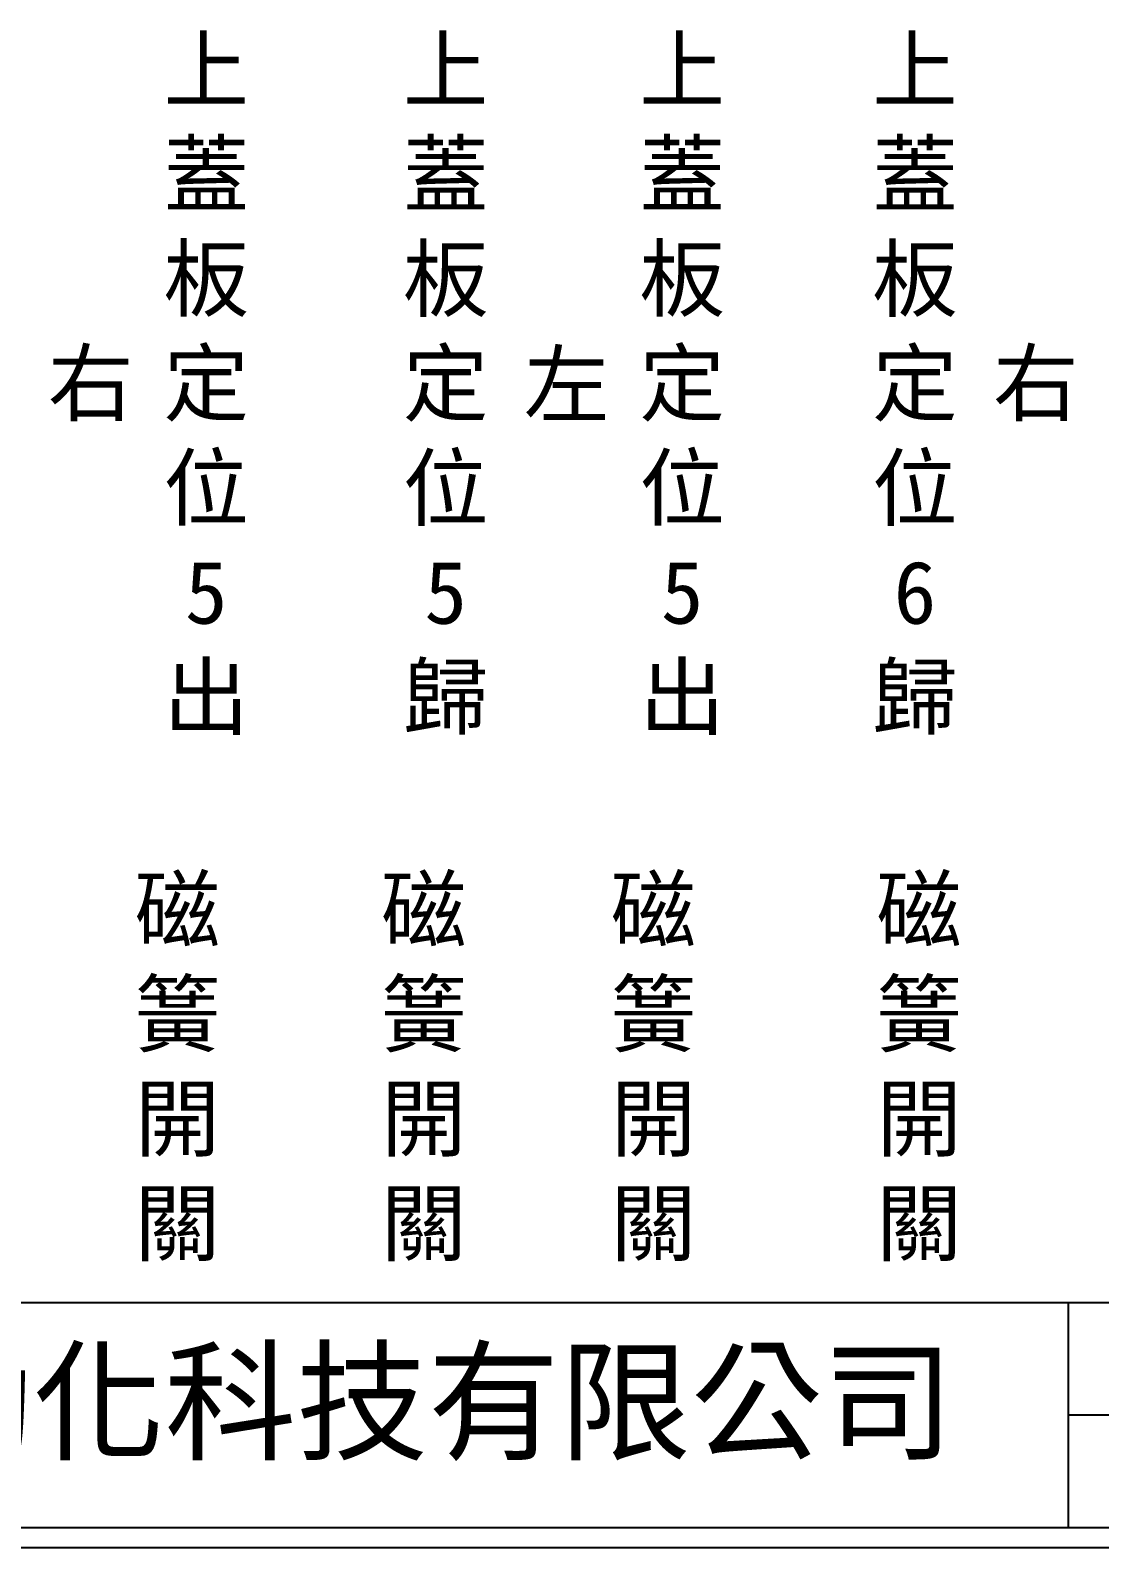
# Model space of a CAD drawing. Extents: x 275 to 562, y 265 to 469.
# Drawn here: x 346.1 to 412.6, y 264.9 to 359.3 of the extents above; entities that cross this region are included whole.
import ezdxf

# ---------------------------------------------------------------- set-up
doc = ezdxf.new("R2010")
doc.units = 0
doc.layers.add('圖框層', color=7, linetype='CONTINUOUS')
doc.layers.add('標尺寸層', color=3, linetype='CONTINUOUS')
doc.styles.add('CNS', font='romanc.shx', dxfattribs={"bigfont": 'chineset.shx'})
doc.styles.add('STSL', font='kaiu.ttf')

msp = doc.modelspace()

# ---------------------------------------------------------------- linework, layer by layer
at = {"layer": '圖框層', "color": 7}
for p, q in [((276.148, 280.195), (560.648, 280.195)), ((410.648, 266.195), (410.648, 280.195)), ((410.648, 273.195), (560.648, 273.195)), ((276.148, 266.195), (560.648, 266.195)), ((274.898, 264.945), (561.898, 264.945))]:
    msp.add_line(p, q, dxfattribs=at)

# ---------------------------------------------------------------- texts
at = {"layer": '圖框層', "color": 4, "style": 'STSL'}
msp.add_text('泓陞自動化科技有限公司', height=6, dxfattribs=at).set_placement((313.501, 271.022))
at = {"layer": '標尺寸層', "color": 7, "char_height": 3.9, "width": 4.96081, "attachment_point": 5, "style": 'CNS'}
for s, insert in [('{\\fDFKai-SB|b0|i0|c136|p65;上蓋板\\P定位5\\P出}', (357.004, 337.149)), ('{\\fDFKai-SB|b0|i0|c136|p65;上蓋板\\P定位5\\P歸}', (371.9, 337.149)), ('{\\fDFKai-SB|b0|i0|c136|p65;上蓋板\\P定位5\\P出}', (386.612, 337.149)), ('{\\fDFKai-SB|b0|i0|c136|p65;上蓋板\\P定位6\\P歸}', (401.092, 337.149)), ('{\\fDFKai-SB|b0|i0|c136|p65;右}', (349.813, 337.149)), ('{\\fDFKai-SB|b0|i0|c136|p65;左}', (379.421, 337.149)), ('{\\fDFKai-SB|b0|i0|c136|p65;右}', (408.613, 337.149)), ('{\\fDFKai-SB|b0|i0|c136|p65;磁簧開關}', (355.213, 294.665)), ('{\\fDFKai-SB|b0|i0|c136|p65;磁簧開關}', (370.539, 294.665)), ('{\\fDFKai-SB|b0|i0|c136|p65;磁簧開關}', (384.821, 294.665)), ('{\\fDFKai-SB|b0|i0|c136|p65;磁簧開關}', (401.348, 294.665))]:
    msp.add_mtext(s, dxfattribs=dict(at, insert=insert))

doc.saveas('drawing.dxf')
